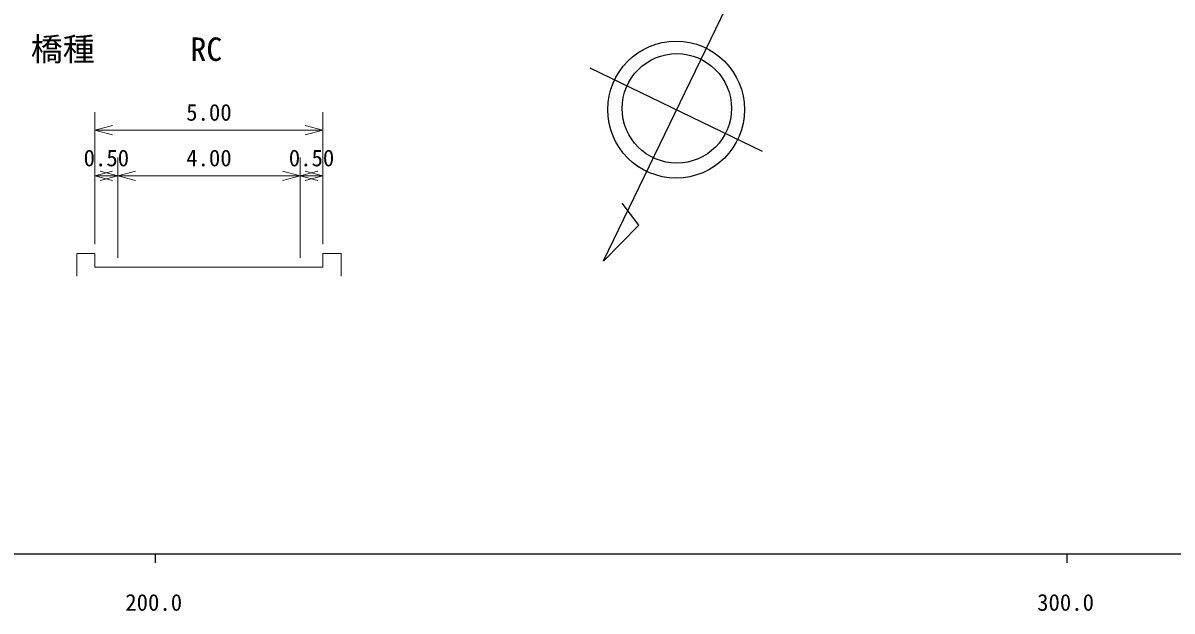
# Model space of a CAD drawing. Units: millimetres, scale not verified, with parts at other scales. Extents: x 40000 to 680000, y 20000 to 380000.
# Drawn here: x 253508 to 379520, y 198715 to 263174 of the extents above; entities that cross this region are included whole.
import ezdxf
from ezdxf.enums import TextEntityAlignment as Align

# ---------------------------------------------------------------- set-up
doc = ezdxf.new("R2010")
doc.units = ezdxf.units.MM
doc.header["$LTSCALE"] = 1000
for name, color, linetype, lineweight in [('S-BMK-SRVR', 3, 'Continuous', 25), ('S-STR-HTXT', 7, 'Continuous', 13), ('S-TTL-BAND', 7, 'Continuous', 25)]:
    doc.layers.add(name, color=color, linetype=linetype, lineweight=lineweight)
doc.styles.add('ＭＳ ゴシック', font='')
doc.styles.get('ＭＳ ゴシック').set_extended_font_data('MS Gothic')

msp = doc.modelspace()

# ---------------------------------------------------------------- linework, layer by layer
at = {"layer": 'S-BMK-SRVR'}
for p, q in [((331496, 266703), (317133, 237079)), ((334618, 249075), (315722, 258237)), ((321055, 241029), (319229, 243410)), ((317165, 237063), (321055, 241029))]:
    msp.add_line(p, q, dxfattribs=at)
for centre, radius in [((325132, 253675), 7500), ((325209, 253813), 6000)]:
    msp.add_circle(centre, radius, dxfattribs=at)
at = {"layer": 'S-STR-HTXT'}
for p, q in [((261402, 238913), (261402, 253413)), ((286402, 238913), (286402, 253413)), ((263334, 251931), (261402, 251413)), ((261402, 251413), (286402, 251413)), ((261402, 251413), (263334, 250896)), ((286402, 251413), (284470, 251931)), ((284470, 250896), (286402, 251413)), ((263902, 237413), (263902, 248413)), ((283902, 237413), (283902, 248413)), ((263334, 246931), (261402, 246413)), ((261402, 246413), (263902, 246413)), ((261402, 246413), (263334, 245896)), ((263902, 246413), (261970, 246931)), ((261970, 245896), (263902, 246413)), ((265834, 246931), (263902, 246413)), ((263902, 246413), (283902, 246413)), ((263902, 246413), (265834, 245896)), ((283902, 246413), (281970, 246931)), ((281970, 245896), (283902, 246413)), ((285834, 246931), (283902, 246413)), ((283902, 246413), (286402, 246413)), ((283902, 246413), (285834, 245896)), ((286402, 246413), (284470, 246931)), ((284470, 245896), (286402, 246413)), ((259402, 237913), (261402, 237913)), ((259402, 235413), (259402, 237913)), ((261402, 236413), (261402, 237913)), ((286402, 236413), (286402, 237913)), ((286402, 237913), (288402, 237913)), ((288402, 237913), (288402, 235413)), ((261402, 236413), (263902, 236413)), ((263902, 236413), (283902, 236413)), ((283902, 236413), (286402, 236413))]:
    msp.add_line(p, q, dxfattribs=at)
at = {"layer": 'S-TTL-BAND'}
for p, q in [((40000, 205000), (579000, 205000)), ((268000, 205000), (268000, 204000)), ((368000, 205000), (368000, 204000))]:
    msp.add_line(p, q, dxfattribs=at)

# ---------------------------------------------------------------- texts
at = {"layer": 'S-STR-HTXT', "style": 'ＭＳ ゴシック'}
msp.add_text('橋種\u3000\u3000\u3000RC', height=2566, dxfattribs=at).set_placement((254370, 258249), align=Align.BOTTOM_LEFT)
for s, p in [('5.00', (273902, 251913)), ('0.50', (262652, 246913)), ('4.00', (273902, 246913)), ('0.50', (285152, 246913))]:
    msp.add_text(s, height=1833, dxfattribs=at).set_placement(p, align=Align.BOTTOM_CENTER)
at = {"layer": 'S-TTL-BAND', "style": 'ＭＳ ゴシック'}
for s, p in [('200.0', (267844, 198195)), ('300.0', (367844, 198195))]:
    msp.add_text(s, height=1833, dxfattribs=at).set_placement(p, align=Align.BOTTOM_CENTER)

doc.saveas('drawing.dxf')
